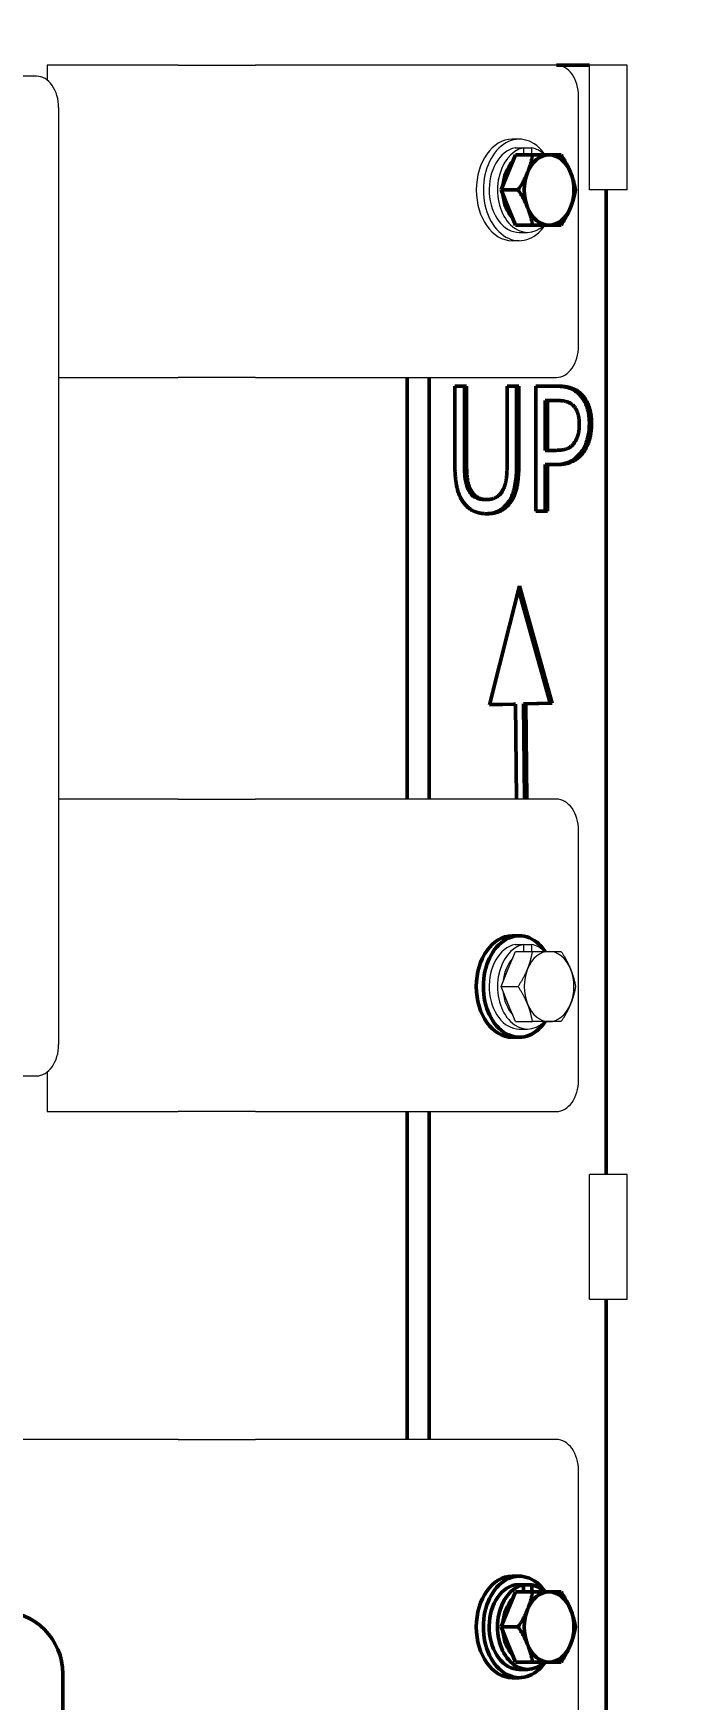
# Model space of a CAD drawing. Header units: inches. Extents: x 20 to 536, y 6 to 344.
# Drawn here: x 399.42 to 404.61, y 102.58 to 115.91 of the extents above; entities that cross this region are included whole.
import ezdxf

# ---------------------------------------------------------------- set-up
doc = ezdxf.new("R2010")
doc.units = ezdxf.units.IN
doc.header["$LTSCALE"] = 16
doc.header["$MEASUREMENT"] = 0
doc.layers.add('Dimension (ANSI)', color=7, linetype='Continuous', lineweight=25)
doc.layers.add('Visible (ANSI)', color=7, linetype='Continuous', lineweight=50)
doc.styles.add('Standard D-E', font='arial.ttf')
doc.dimstyles.new('in [mm] D-E NeptuneBenson', dxfattribs={"dimscale": 16, "dimtxt": 0.15, "dimasz": 0.098425, "dimexe": 0.125, "dimexo": 0.063, "dimgap": 0.031496, "dimtad": 0, "dimtih": 1, "dimtoh": 1, "dimdec": 4, "dimrnd": 1e-08, "dimzin": 3, "dimdsep": 46, "dimlunit": 5, "dimtxsty": 'Standard D-E', "dimcen": 0.09, "dimdle": 0.393701, "dimclrd": 256, "dimclre": 256, "dimclrt": 256, "dimadec": 1, "dimazin": 1, "dimtfac": 1, "dimtofl": 0, "dimtmove": 0, "dimatfit": 3, "dimfxl": 1, "dimfrac": 1, "dimtolj": 1, "dimtzin": 4, "dimlwd": -1, "dimlwe": -1, "dimarcsym": 0})

# ---------------------------------------------------------------- blocks, each defined once
blk = doc.blocks.new('*D25')
at = {"layer": 'Defpoints', "color": 0, "transparency": 16777216}
for p in [(347.361, 145.292), (416.1, 145.292), (391.098, 47.22)]:
    blk.add_point(p, dxfattribs=at)
at = {"layer": 'Dimension (ANSI)', "transparency": 16777216}
for p, q in [((415.092, 145.292), (345.361, 145.292)), ((347.361, 143.718), (347.361, 111.269)), ((347.361, 48.795), (347.361, 93.901)), ((390.09, 47.22), (345.361, 47.22))]:
    blk.add_line(p, q, dxfattribs=at)
for points in [[(347.098, 143.718), (347.623, 143.718), (347.361, 145.292)], [(347.098, 48.795), (347.623, 48.795), (347.361, 47.22)]]:
    blk.add_solid(points, dxfattribs=at)
at = {"layer": 'Dimension (ANSI)', "transparency": 16777216, "char_height": 2.4, "attachment_point": 5, "style": 'Standard D-E'}
for s, insert in [('\\A1; \\fArial|b0|i0;\\H2.4000;98{\\H1x;\\S1#16;} in', (347.361, 105.539)), ('\\A1;[2491.0 mm]{\\P\\fArial|b0|i0;\\H2.4000;SHIPPING HEIGHT\\P\\fArial|b0|i0;\\H2.4000;REF.}', (347.361, 96.855))]:
    blk.add_mtext(s, dxfattribs=dict(at, insert=insert))

msp = doc.modelspace()

# ---------------------------------------------------------------- linework, layer by layer
at = {"layer": 'Visible (ANSI)', "linetype": 'Continuous', "lineweight": 18}
for p, q in [((399.53421, 115.65734), (399.53421, 115.53666)), ((400.5831, 115.65734), (399.53421, 115.65734)), ((400.5831, 115.65734), (401.20182, 115.65734)), ((403.60729, 115.65734), (401.20182, 115.65734)), ((404.17215, 115.65734), (403.87246, 115.65734)), ((403.87246, 114.65734), (403.87246, 115.65734)), ((404.17215, 114.65734), (404.17215, 115.65734)), ((399.44936, 115.56734), (399.18419, 115.56734)), ((403.78407, 113.40734), (403.78407, 115.40734)), ((399.62613, 115.31734), (399.62613, 107.81734)), ((403.31031, 115.06334), (403.25374, 115.06334)), ((403.27707, 114.99408), (403.34354, 114.99408)), ((403.34354, 114.99408), (403.34354, 114.93834)), ((403.34354, 114.99408), (403.41001, 114.99408)), ((403.41001, 114.93834), (403.41001, 114.99408)), ((404.17215, 114.65734), (403.87246, 114.65734)), ((403.31031, 114.31734), (403.37678, 114.31734)), ((403.31031, 114.25134), (403.25374, 114.25134)), ((399.62613, 113.15734), (400.5831, 113.15734)), ((401.20182, 113.15734), (400.5831, 113.15734)), ((401.20182, 113.15734), (403.60729, 113.15734)), ((400.5831, 109.78234), (399.62613, 109.78234)), ((400.5831, 109.78234), (401.20182, 109.78234)), ((403.60729, 109.78234), (401.20182, 109.78234)), ((403.78407, 107.53234), (403.78407, 109.53234)), ((403.22238, 108.42284), (403.27974, 108.56334)), ((403.27707, 108.61908), (403.34354, 108.61908)), ((403.27974, 108.56334), (403.41614, 108.56334)), ((403.34354, 108.61908), (403.34354, 108.56334)), ((403.34354, 108.61908), (403.41001, 108.61908)), ((403.41001, 108.56334), (403.41001, 108.61908)), ((403.16502, 108.28234), (403.22238, 108.42284)), ((403.22238, 108.14184), (403.16502, 108.28234)), ((403.16502, 108.28234), (403.30142, 108.28234)), ((403.27974, 108.00134), (403.22238, 108.14184)), ((403.27974, 108.00134), (403.41614, 108.00134)), ((403.31031, 107.94234), (403.37678, 107.94234)), ((399.18419, 107.56734), (399.44936, 107.56734)), ((399.53421, 107.59802), (399.53421, 107.28234)), ((399.53421, 107.28234), (400.5831, 107.28234)), ((401.20182, 107.28234), (400.5831, 107.28234)), ((401.20182, 107.28234), (403.60729, 107.28234)), ((404.17215, 106.77734), (403.87246, 106.77734)), ((403.87246, 105.77734), (403.87246, 106.77734)), ((404.17215, 105.77734), (404.17215, 106.77734)), ((404.17215, 105.77734), (403.87246, 105.77734)), ((400.5831, 104.65734), (399.15944, 104.65734)), ((400.5831, 104.65734), (401.20182, 104.65734)), ((403.60729, 104.65734), (401.20182, 104.65734)), ((403.78407, 102.40734), (403.78407, 104.40734))]:
    msp.add_line(p, q, dxfattribs=at)
at = {"layer": 'Visible (ANSI)'}
for p, q in [((403.87246, 115.65734), (403.60729, 115.65734)), ((403.22238, 114.79784), (403.27974, 114.93834)), ((403.27974, 114.93834), (403.41614, 114.93834)), ((403.16502, 114.65734), (403.22238, 114.79784)), ((403.22238, 114.51684), (403.16502, 114.65734)), ((403.16502, 114.65734), (403.30142, 114.65734)), ((404.00504, 106.77734), (404.00504, 114.65734)), ((403.27974, 114.37634), (403.22238, 114.51684)), ((403.27974, 114.37634), (403.41614, 114.37634)), ((402.41405, 109.78234), (402.41405, 113.15734)), ((402.59083, 113.15734), (402.59083, 109.78234)), ((402.79528, 112.46318), (402.79528, 113.08717)), ((402.79528, 113.08717), (402.88925, 113.08717)), ((402.87158, 113.08717), (402.87158, 112.46318)), ((402.88925, 113.08717), (402.88925, 112.46318)), ((403.21301, 112.45994), (403.21301, 113.08717)), ((403.21301, 113.08717), (403.30699, 113.08717)), ((403.28931, 113.08717), (403.28931, 112.46318)), ((403.30699, 113.08717), (403.30699, 112.46318)), ((403.44165, 112.08717), (403.44165, 113.08717)), ((403.44165, 113.08717), (403.61928, 113.08717)), ((403.53562, 112.9721), (403.51794, 112.9721)), ((403.51794, 112.9721), (403.51794, 112.5734)), ((403.53562, 112.9721), (403.53562, 112.5734)), ((403.61355, 112.9721), (403.53562, 112.9721)), ((403.53562, 112.5734), (403.51794, 112.5734)), ((403.53562, 112.5734), (403.5998, 112.5734)), ((403.53562, 112.45994), (403.51794, 112.45994)), ((403.51794, 112.45994), (403.51794, 112.08717)), ((403.61527, 112.45994), (403.53562, 112.45994)), ((403.53562, 112.45994), (403.53562, 112.08717)), ((403.05085, 112.17955), (403.03317, 112.17955)), ((403.53562, 112.08717), (403.44165, 112.08717)), ((403.07208, 110.5378), (403.3127, 111.49)), ((403.3127, 111.49), (403.57394, 110.54907)), ((403.30428, 111.45667), (403.55627, 110.54907)), ((403.2815, 110.5433), (403.07208, 110.5378)), ((403.26382, 110.5433), (403.07219, 110.53827)), ((403.2815, 110.5433), (403.26382, 110.5433)), ((403.2887, 109.78234), (403.2815, 110.5433)), ((403.55627, 110.54907), (403.34393, 110.54488)), ((403.34393, 110.54488), (403.35209, 109.78234)), ((403.36161, 110.54488), (403.34393, 110.54488)), ((403.57394, 110.54907), (403.36161, 110.54488)), ((403.36161, 110.54488), (403.36977, 109.78234)), ((403.57394, 110.54907), (403.55627, 110.54907)), ((403.31031, 108.68834), (403.25374, 108.68834)), ((403.31031, 107.87634), (403.25374, 107.87634)), ((402.41405, 104.65734), (402.41405, 107.28234)), ((402.59083, 107.28234), (402.59083, 104.65734)), ((404.00504, 97.89734), (404.00504, 105.77734)), ((403.31031, 103.56334), (403.25374, 103.56334)), ((403.27707, 103.49408), (403.34354, 103.49408)), ((403.34354, 103.49408), (403.34354, 103.43834)), ((403.34354, 103.49408), (403.41001, 103.49408)), ((403.41001, 103.43834), (403.41001, 103.49408)), ((403.22238, 103.29784), (403.27974, 103.43834)), ((403.27974, 103.43834), (403.41614, 103.43834)), ((403.16502, 103.15734), (403.22238, 103.29784)), ((403.22238, 103.01684), (403.16502, 103.15734)), ((403.16502, 103.15734), (403.30142, 103.15734)), ((403.27974, 102.87634), (403.22238, 103.01684)), ((403.27974, 102.87634), (403.41614, 102.87634)), ((403.31031, 102.81734), (403.37678, 102.81734)), ((399.65955, 87.28234), (399.65955, 102.78234)), ((403.31031, 102.75134), (403.25374, 102.75134))]:
    msp.add_line(p, q, dxfattribs=at)
msp.add_arc((399.15955, 102.78234), 0.5, 0, 90, dxfattribs=at)
at = {"layer": 'Visible (ANSI)', "linetype": 'Continuous', "lineweight": 18}
for centre, major_axis, start_param, end_param in [((403.60729, 115.40734), (0, 0.25), 4.71238898, 6.28318531), ((399.44936, 115.31734), (0, 0.25), 4.71238898, 6.28318531), ((403.31031, 114.65734), (0, 0.406), 5.47680863, 10.23115464), ((403.25374, 114.65734), (0, 0.406), 0, 3.14159265), ((403.31031, 114.65734), (0, 0.34), 0.13867938, 3.14159265), ((403.37678, 114.65734), (0, -0.34), 3.28027203, 6.88117227), ((403.37678, 114.65734), (0, 0.34), 5.68519834, 6.14450593), ((403.60729, 113.40734), (0, -0.25), 0, 1.57079633), ((403.60729, 109.53234), (0, 0.25), 4.71238898, 6.28318531), ((403.31031, 108.28234), (0, 0.34), 0.13867938, 3.14159265), ((403.37678, 108.28234), (0, -0.34), 3.28027203, 6.88117227), ((403.54861, 108.28234), (0, 0.281), 0, 1.04719755), ((403.37678, 108.28234), (0, 0.34), 5.68519834, 6.14450593), ((403.54861, 108.28234), (0, 0.281), 5.23598776, 6.28318531), ((403.37678, 108.28234), (0, 0.281), 0.65204888, 1.44234623), ((403.54861, 108.28234), (0, -0.281), 4.1887902, 5.23598776), ((403.54861, 108.28234), (0, 0.281), 4.1887902, 5.23598776), ((403.37678, 108.28234), (0, 0.281), 1.69924643, 2.48954378), ((403.54861, 108.28234), (0, -0.281), 5.23598776, 6.28318531), ((403.54861, 108.28234), (0, -0.281), 0, 1.04719755), ((399.44936, 107.81734), (0, -0.25), 0, 1.57079633), ((403.60729, 107.53234), (0, -0.25), 0, 1.57079633), ((403.60729, 104.40734), (0, 0.25), 4.71238898, 6.28318531)]:
    msp.add_ellipse(centre, major_axis=major_axis, ratio=0.70710678, start_param=start_param, end_param=end_param, dxfattribs=at)
at = {"layer": 'Visible (ANSI)'}
for centre, major_axis, start_param, end_param in [((403.37678, 114.65734), (0, 0.281), 0.65204888, 1.44234623), ((403.54861, 114.65734), (0, 0.281), 0, 1.04719755), ((403.54861, 114.65734), (0, 0.281), 5.23598776, 6.28318531), ((403.54861, 114.65734), (0, -0.281), 4.1887902, 5.23598776), ((403.54861, 114.65734), (0, 0.281), 4.1887902, 5.23598776), ((403.37678, 114.65734), (0, 0.281), 1.69924643, 2.48954378), ((403.54861, 114.65734), (0, -0.281), 5.23598776, 6.28318531), ((403.54861, 114.65734), (0, -0.281), 0, 1.04719755), ((403.25374, 108.28234), (0, 0.406), 0, 3.14159265), ((403.31031, 108.28234), (0, 0.406), 5.47680863, 10.23115464), ((403.25374, 103.15734), (0, 0.406), 0, 3.14159265), ((403.31031, 103.15734), (0, 0.406), 5.47680863, 10.23115464), ((403.31031, 103.15734), (0, 0.34), 0.13867938, 3.14159265), ((403.37678, 103.15734), (0, -0.34), 3.28027203, 6.88117227), ((403.37678, 103.15734), (0, 0.34), 5.68519834, 6.14450593), ((403.37678, 103.15734), (0, 0.281), 0.65204888, 1.44234623), ((403.54861, 103.15734), (0, 0.281), 0, 1.04719755), ((403.54861, 103.15734), (0, 0.281), 5.23598776, 6.28318531), ((403.54861, 103.15734), (0, -0.281), 4.1887902, 5.23598776), ((403.54861, 103.15734), (0, 0.281), 4.1887902, 5.23598776), ((403.37678, 103.15734), (0, 0.281), 1.69924643, 2.48954378), ((403.54861, 103.15734), (0, -0.281), 5.23598776, 6.28318531), ((403.54861, 103.15734), (0, -0.281), 0, 1.04719755)]:
    msp.add_ellipse(centre, major_axis=major_axis, ratio=0.70710678, start_param=start_param, end_param=end_param, dxfattribs=at)
for points in [[(403.37653, 114.79784), (403.40315, 114.86305), (403.41614, 114.93834)], [(403.41614, 114.93834), (403.49537, 114.93834), (403.54861, 114.93834)], [(403.54861, 114.93834), (403.60185, 114.93834), (403.64558, 114.93834)], [(403.64558, 114.93834), (403.69406, 114.86305), (403.72068, 114.79784)], [(403.30142, 114.65734), (403.34991, 114.73264), (403.37653, 114.79784)], [(403.72068, 114.79784), (403.7473, 114.73264), (403.76029, 114.65734)], [(403.37653, 114.51684), (403.34991, 114.58205), (403.30142, 114.65734)], [(403.76029, 114.65734), (403.7473, 114.58205), (403.72068, 114.51684)], [(403.41614, 114.37634), (403.40315, 114.45164), (403.37653, 114.51684)], [(403.72068, 114.51684), (403.69406, 114.45164), (403.64558, 114.37634)], [(403.54861, 114.37634), (403.49537, 114.37634), (403.41614, 114.37634)], [(403.64558, 114.37634), (403.60185, 114.37634), (403.54861, 114.37634)], [(403.37653, 103.29784), (403.40315, 103.36305), (403.41614, 103.43834)], [(403.41614, 103.43834), (403.49537, 103.43834), (403.54861, 103.43834)], [(403.54861, 103.43834), (403.60185, 103.43834), (403.64558, 103.43834)], [(403.64558, 103.43834), (403.69406, 103.36305), (403.72068, 103.29784)], [(403.30142, 103.15734), (403.34991, 103.23264), (403.37653, 103.29784)], [(403.72068, 103.29784), (403.7473, 103.23264), (403.76029, 103.15734)], [(403.37653, 103.01684), (403.34991, 103.08205), (403.30142, 103.15734)], [(403.76029, 103.15734), (403.7473, 103.08205), (403.72068, 103.01684)], [(403.41614, 102.87634), (403.40315, 102.95164), (403.37653, 103.01684)], [(403.72068, 103.01684), (403.69406, 102.95164), (403.64558, 102.87634)], [(403.54861, 102.87634), (403.49537, 102.87634), (403.41614, 102.87634)], [(403.64558, 102.87634), (403.60185, 102.87634), (403.54861, 102.87634)]]:
    msp.add_rational_spline(points, [1, 1.0379548493, 1], degree=2, dxfattribs=at)
for points, knots in [([(403.6016, 113.08717), (403.63015, 113.08717), (403.67367, 113.08494), (403.73901, 113.062), (403.76411, 113.04697), (403.78669, 113.02477)], [-0.725506634, -0.725506634, -0.725506634, -0.725506634, -0.296366495, -0.296366495, 0, 0, 0, 0]), ([(403.78669, 113.02477), (403.80219, 113.00985), (403.81599, 112.99226), (403.83734, 112.95543), (403.84833, 112.93287), (403.86705, 112.86644), (403.87092, 112.82585), (403.87092, 112.78571)], [-0.844477071, -0.844477071, -0.844477071, -0.844477071, -0.544529725, -0.544529725, -0.305823756, -0.305823756, 0, 0, 0, 0]), ([(403.87092, 112.78571), (403.87092, 112.76203), (403.86929, 112.73856), (403.86145, 112.68591), (403.85515, 112.6635), (403.84046, 112.61714), (403.8268, 112.5883), (403.80904, 112.56367)], [-0.48070155, -0.48070155, -0.48070155, -0.48070155, -0.387114958, -0.387114958, -0.268097881, -0.268097881, 0, 0, 0, 0]), ([(403.80904, 112.56367), (403.79686, 112.54672), (403.78357, 112.53174), (403.75451, 112.50567), (403.73902, 112.4949), (403.70504, 112.47684), (403.66757, 112.45994), (403.59759, 112.45994)], [-2.12199044, -2.12199044, -2.12199044, -2.12199044, -1.44284282, -1.44284282, -0.75409962, -0.75409962, 0, 0, 0, 0]), ([(402.87158, 112.46318), (402.87158, 112.39753), (402.87569, 112.36157), (402.88258, 112.31375), (402.89029, 112.2864), (402.90195, 112.2614)], [-0.371862003, -0.371862003, -0.371862003, -0.371862003, -0.228145318, -0.228145318, 0, 0, 0, 0]), ([(403.28931, 112.46318), (403.28931, 112.42324), (403.28768, 112.3821), (403.27746, 112.28966), (403.26883, 112.25894), (403.25451, 112.21256), (403.24019, 112.18346), (403.22169, 112.15848)], [-0.467674705, -0.467674705, -0.467674705, -0.467674705, -0.385613275, -0.385613275, -0.275578199, -0.275578199, 0, 0, 0, 0]), ([(402.90195, 112.2614), (402.90856, 112.24724), (402.91649, 112.23476), (402.93737, 112.21083), (402.94886, 112.20282), (402.98105, 112.18413), (403.00764, 112.17955), (403.03317, 112.17955)], [-0.454531198, -0.454531198, -0.454531198, -0.454531198, -0.37440362, -0.37440362, -0.275150152, -0.275150152, 0, 0, 0, 0]), ([(403.22169, 112.15848), (403.21055, 112.143), (403.19839, 112.12931), (403.17192, 112.1058), (403.1579, 112.09626), (403.12579, 112.07996), (403.09461, 112.06752), (403.04224, 112.06621)], [-1.62181416, -1.62181416, -1.62181416, -1.62181416, -1.12295259, -1.12295259, -0.62367983, -0.62367983, -0.0333041, -0.0333041, -0.0333041, -0.0333041])]:
    msp.add_open_spline(points, degree=3, knots=knots, dxfattribs=at)
for points in [[(403.61928, 113.08717), (403.68231, 113.08717), (403.77056, 113.058), (403.80437, 113.02477)], [(403.73962, 112.93401), (403.71727, 112.95508), (403.65767, 112.9721), (403.61355, 112.9721)], [(403.80437, 113.02477), (403.84391, 112.98669), (403.8886, 112.86918), (403.8886, 112.78571)], [(403.79062, 112.78166), (403.79062, 112.83353), (403.7654, 112.9097), (403.73962, 112.93401)], [(403.7505, 112.63336), (403.77171, 112.66335), (403.79062, 112.73385), (403.79062, 112.78166)], [(403.8886, 112.78571), (403.8886, 112.72088), (403.85594, 112.60419), (403.82672, 112.56367)], [(403.5998, 112.5734), (403.6571, 112.5734), (403.72758, 112.59933), (403.7505, 112.63336)], [(403.82672, 112.56367), (403.79004, 112.51262), (403.69091, 112.45994), (403.61527, 112.45994)], [(402.8629, 112.15848), (402.82565, 112.21035), (402.79528, 112.35622), (402.79528, 112.46318)], [(402.88925, 112.46318), (402.88925, 112.39349), (402.90186, 112.29949), (402.91962, 112.2614)], [(403.18264, 112.2614), (403.2004, 112.29949), (403.21301, 112.39268), (403.21301, 112.45994)], [(403.30699, 112.46318), (403.30699, 112.35865), (403.27719, 112.20954), (403.23937, 112.15848)], [(403.05085, 112.0661), (402.98839, 112.0661), (402.89556, 112.11229), (402.8629, 112.15848)], [(402.91962, 112.2614), (402.93853, 112.22088), (403.00386, 112.17955), (403.05085, 112.17955)], [(403.05085, 112.17955), (403.09497, 112.17955), (403.16373, 112.22088), (403.18264, 112.2614)], [(403.23937, 112.15848), (403.20556, 112.11148), (403.11617, 112.0661), (403.05085, 112.0661)]]:
    msp.add_open_spline(points, degree=2, dxfattribs=at)
at = {"layer": 'Visible (ANSI)', "linetype": 'Continuous', "lineweight": 18}
for points in [[(403.37653, 108.42284), (403.40315, 108.48805), (403.41614, 108.56334)], [(403.41614, 108.56334), (403.49537, 108.56334), (403.54861, 108.56334)], [(403.54861, 108.56334), (403.60185, 108.56334), (403.64558, 108.56334)], [(403.64558, 108.56334), (403.69406, 108.48805), (403.72068, 108.42284)], [(403.30142, 108.28234), (403.34991, 108.35764), (403.37653, 108.42284)], [(403.72068, 108.42284), (403.7473, 108.35764), (403.76029, 108.28234)], [(403.37653, 108.14184), (403.34991, 108.20705), (403.30142, 108.28234)], [(403.76029, 108.28234), (403.7473, 108.20705), (403.72068, 108.14184)], [(403.41614, 108.00134), (403.40315, 108.07664), (403.37653, 108.14184)], [(403.72068, 108.14184), (403.69406, 108.07664), (403.64558, 108.00134)], [(403.54861, 108.00134), (403.49537, 108.00134), (403.41614, 108.00134)], [(403.64558, 108.00134), (403.60185, 108.00134), (403.54861, 108.00134)]]:
    msp.add_rational_spline(points, [1, 1.0379548493, 1], degree=2, dxfattribs=at)

# ---------------------------------------------------------------- dimensions: what is measured, and where the dimension line sits
at = {"layer": 'Dimension (ANSI)'}
dim = msp.add_linear_dim(base=(347.36094, 145.29234), p1=(391.09829, 47.21984), p2=(416.10017, 145.29234), angle=90, text=' \\fArial|b0|i0;\\H2.4000;<> in\\X[2491.0 mm]{\\P\\fArial|b0|i0;\\H2.4000;SHIPPING HEIGHT\\P\\fArial|b0|i0;\\H2.4000;REF.}', dimstyle='in [mm] D-E NeptuneBenson', override={"dimgap": 0.031496, "dimdec": 4, "dimpost": '', "dimtol": 0, "dimlim": 0, "dimtp": 0, "dimtm": 0, "dimtdec": 2, "dimatfit": 1}, dxfattribs=at)
dim.commit()
dim.dimension.update_dxf_attribs({"geometry": '*D25', "text_midpoint": (347.36094, 102.58463), "dimtype": 160})

doc.saveas('drawing.dxf')
